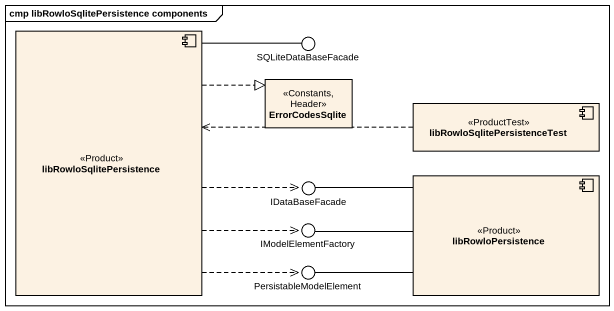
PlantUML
@startuml
mainframe cmp libRowloSqlitePersistence components
allowmixing
hide circle
hide empty members
component libRowloSqlitePersistence <<Product>>
() SQLiteDataBaseFacade
interface ErrorCodesSqlite <<Constants, Header>>
component "libRowloSqlitePersistenceTest" as libRowloSqlitePersistenceTes <<ProductTest>>
() IDataBaseFacade
component libRowloPersistence <<Product>>
() IModelElementFactory
() PersistableModelElement
libRowloSqlitePersistence -right- SQLiteDataBaseFacade
libRowloSqlitePersistence .right.|> ErrorCodesSqlite
libRowloSqlitePersistence .right.> IDataBaseFacade
libRowloSqlitePersistence .right.> IModelElementFactory
libRowloSqlitePersistence .right.> PersistableModelElement
libRowloSqlitePersistenceTes .left.> libRowloSqlitePersistence
libRowloPersistence -left- IDataBaseFacade
libRowloPersistence -left- IModelElementFactory
libRowloPersistence -left- PersistableModelElement
@enduml
